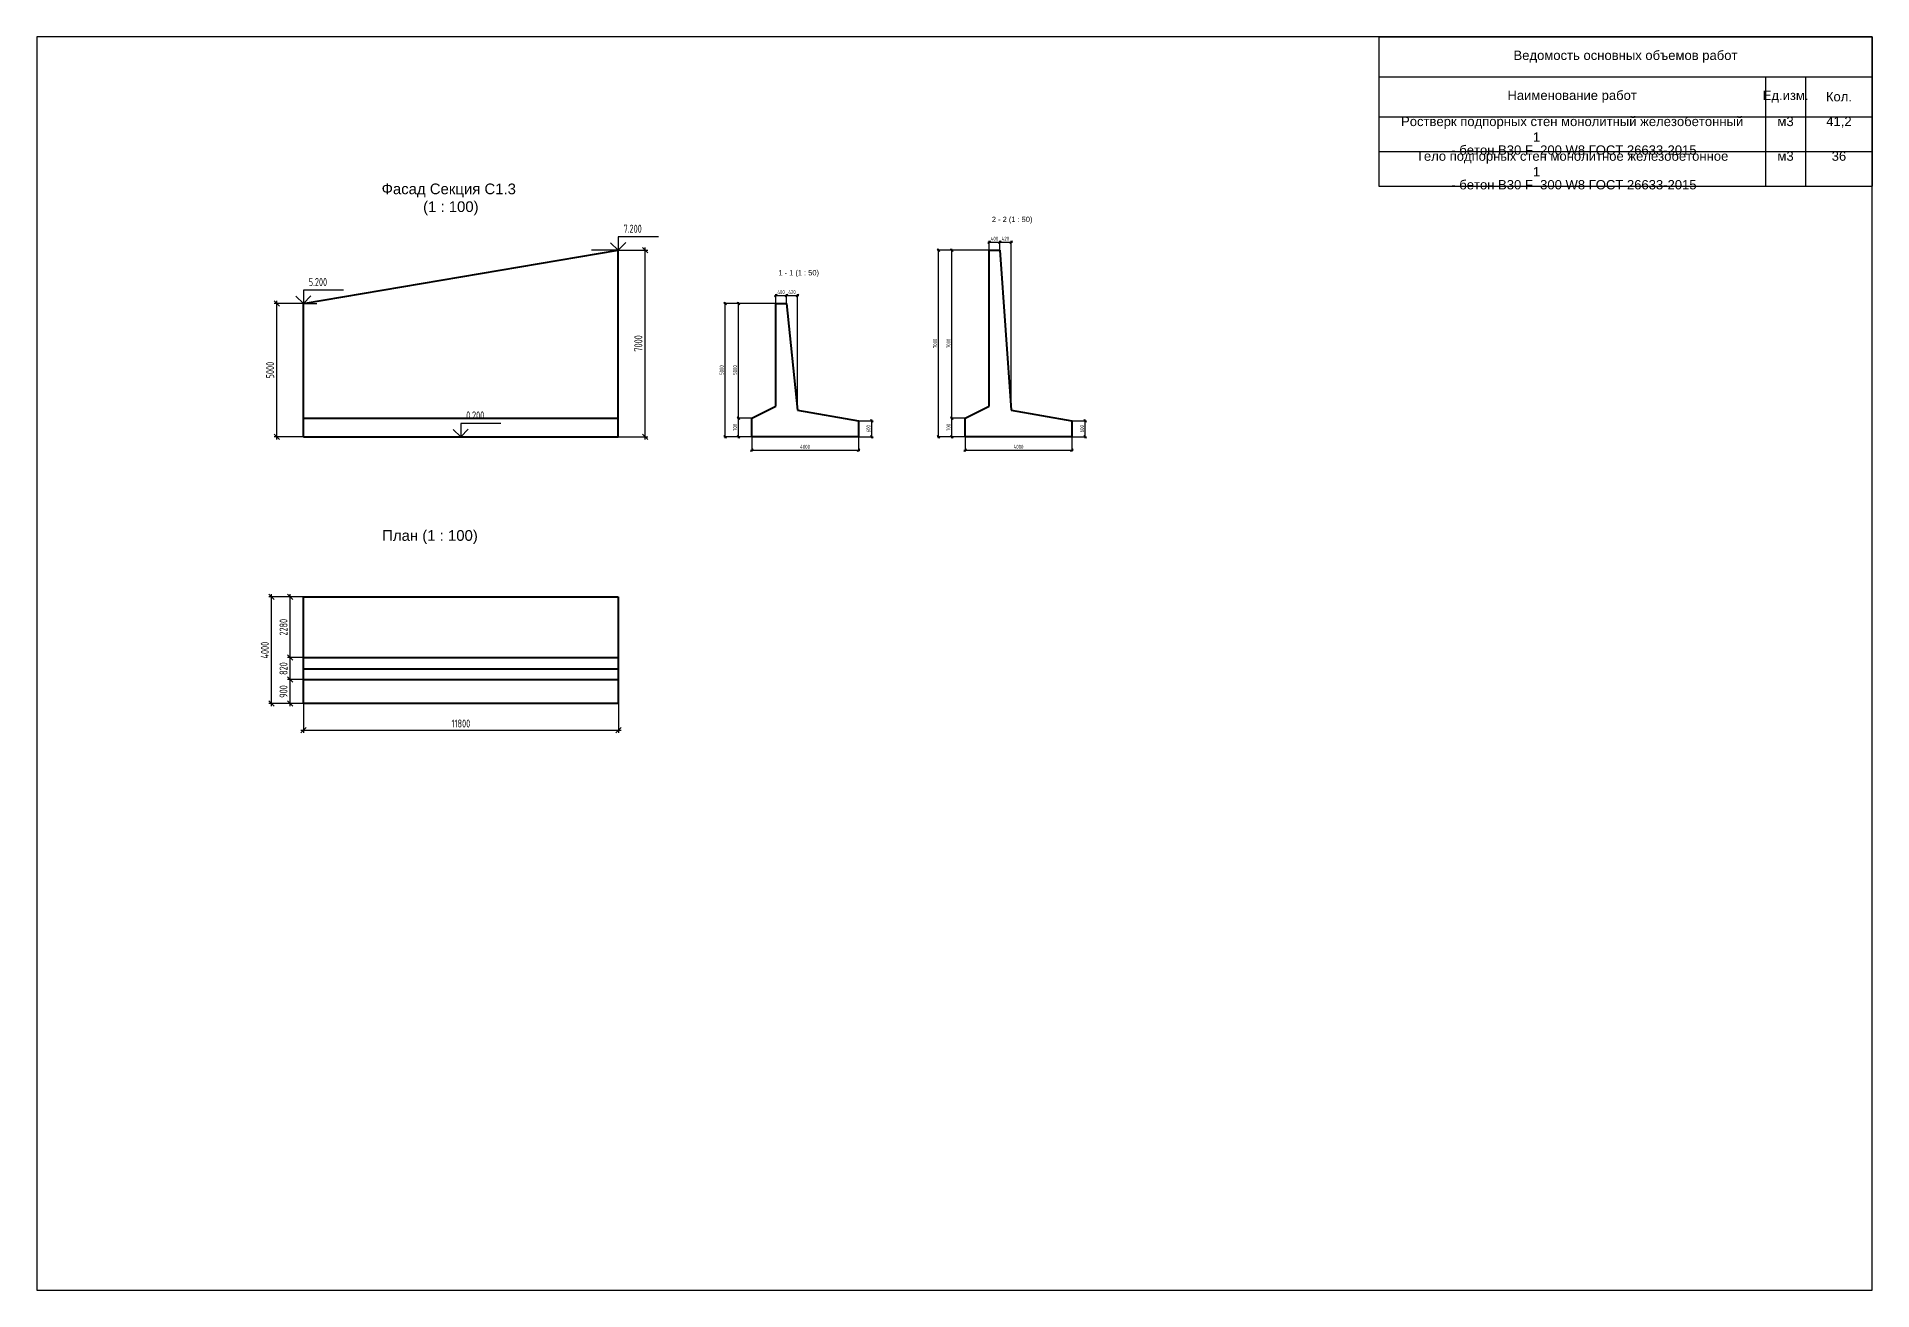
# Model space of a CAD drawing. Header units: millimetres. Extents: x -5073 to 1008956, y -2035460 to 62336.
# Drawn here: x 514698 to 583498, y -31800 to 15200 of the extents above; entities that cross this region are included whole.
import ezdxf
from ezdxf.enums import TextEntityAlignment as Align

# ---------------------------------------------------------------- set-up
doc = ezdxf.new("R2010")
doc.units = ezdxf.units.MM
doc.layers.add('Contur', color=40, linetype='Continuous', lineweight=40)
doc.layers.add('Notes', color=1, linetype='Continuous', plot=False)
for name, color, linetype in [('Size', 142, 'Continuous'), ('T_Border', 9, 'Continuous'), ('Text_B', 11, 'Continuous')]:
    doc.layers.add(name, color=color, linetype=linetype)
doc.styles.add('RS 0.7', font='romans.shx', dxfattribs={"width": 0.7})
doc.styles.add('RS0.7', font='romans.shx', dxfattribs={"width": 0.7})
doc.styles.get("Standard").update_dxf_attribs({"font": 'arial.ttf'})
doc.dimstyles.new('LIN100', dxfattribs={"dimscale": 100, "dimtxt": 3, "dimasz": 2, "dimexe": 1, "dimexo": 0, "dimgap": 1, "dimtad": 1, "dimdec": 1, "dimrnd": 1, "dimzin": 9, "dimdsep": 46, "dimtxsty": 'RS0.7', "dimblk1": 'OBLIQUE', "dimblk2": 'OBLIQUE', "dimsah": 1, "dimcen": 2, "dimdle": 1, "dimclrd": 256, "dimclre": 256, "dimclrt": 7, "dimazin": 2, "dimtfac": 2.5, "dimtdec": 1, "dimtmove": 0, "dimatfit": 3, "dimfxl": 1, "dimtolj": 1, "dimtzin": 12, "dimlwd": -1, "dimlwe": -1, "dimarcsym": 0})
doc.dimstyles.new('LIN50', dxfattribs={"dimscale": 50, "dimtxt": 3, "dimasz": 2, "dimexe": 1, "dimexo": 0, "dimgap": 1, "dimtad": 1, "dimdec": 1, "dimrnd": 1, "dimzin": 9, "dimdsep": 46, "dimtxsty": 'RS0.7', "dimblk1": 'OBLIQUE', "dimblk2": 'OBLIQUE', "dimsah": 1, "dimcen": 2, "dimdle": 1, "dimclrd": 256, "dimclre": 256, "dimclrt": 7, "dimazin": 2, "dimtfac": 2.5, "dimtdec": 1, "dimtmove": 0, "dimatfit": 3, "dimfxl": 1, "dimtolj": 1, "dimtzin": 12, "dimlwd": -1, "dimlwe": -1, "dimarcsym": 0})

# ---------------------------------------------------------------- blocks, each defined once
blk = doc.blocks.new('_Oblique')
at = {"color": 0, "lineweight": -2}
blk.add_line((-0.5, -0.5), (0.5, 0.5), dxfattribs=at)
blk = doc.blocks.new('*D199')
at = {"layer": 'Defpoints', "color": 0, "transparency": 16777216}
for p in [(523698, 5200), (524698, 5200), (524698, 200)]:
    blk.add_point(p, dxfattribs=at)
at = {"layer": 'Size', "transparency": 16777216}
for p, q in [((524698, 5200), (523598, 5200)), ((523698, 100), (523698, 5300)), ((524698, 200), (523598, 200))]:
    blk.add_line(p, q, dxfattribs=at)
at = {"layer": 'Size', "transparency": 16777216, "xscale": 200, "yscale": 200, "zscale": 200}
for p, rotation in [((523698, 5200), 90), ((523698, 200), 270)]:
    blk.add_blockref('_Oblique', p, dxfattribs=dict(at, rotation=rotation))
at = {"layer": 'Size', "color": 7, "transparency": 16777216, "insert": (523448, 2700), "char_height": 300, "attachment_point": 5, "rotation": 90, "style": 'RS0.7'}
blk.add_mtext('\\A1;5000', dxfattribs=at)
blk = doc.blocks.new('*D200')
at = {"layer": 'Defpoints', "color": 0, "transparency": 16777216}
for p in [(536498, 7200), (537498, 7200), (536498, 200)]:
    blk.add_point(p, dxfattribs=at)
at = {"layer": 'Size', "transparency": 16777216}
for p, q in [((536498, 7200), (537598, 7200)), ((537498, 100), (537498, 7300)), ((536498, 200), (537598, 200))]:
    blk.add_line(p, q, dxfattribs=at)
at = {"layer": 'Size', "transparency": 16777216, "xscale": 200, "yscale": 200, "zscale": 200}
for p, rotation in [((537498, 7200), 90), ((537498, 200), 270)]:
    blk.add_blockref('_Oblique', p, dxfattribs=dict(at, rotation=rotation))
at = {"layer": 'Size', "color": 7, "transparency": 16777216, "insert": (537248, 3700), "char_height": 300, "attachment_point": 5, "rotation": 90, "style": 'RS0.7'}
blk.add_mtext('\\A1;7000', dxfattribs=at)
blk = doc.blocks.new('*D201')
at = {"layer": 'Defpoints', "color": 0, "transparency": 16777216}
for p in [(524698, -9800), (536498, -9800), (536498, -10800)]:
    blk.add_point(p, dxfattribs=at)
at = {"layer": 'Size', "transparency": 16777216}
for p, q in [((524698, -9800), (524698, -10900)), ((536498, -9800), (536498, -10900)), ((524598, -10800), (536598, -10800))]:
    blk.add_line(p, q, dxfattribs=at)
at = {"layer": 'Size', "transparency": 16777216, "xscale": 200, "yscale": 200, "zscale": 200, "rotation": 180}
blk.add_blockref('_Oblique', (524698, -10800), dxfattribs=at)
at = {"layer": 'Size', "transparency": 16777216, "xscale": 200, "yscale": 200, "zscale": 200}
blk.add_blockref('_Oblique', (536498, -10800), dxfattribs=at)
at = {"layer": 'Size', "color": 7, "transparency": 16777216, "insert": (530598, -10550), "char_height": 300, "attachment_point": 5, "style": 'RS0.7'}
blk.add_mtext('\\A1;11800', dxfattribs=at)
blk = doc.blocks.new('*D202')
at = {"layer": 'Defpoints', "color": 0, "transparency": 16777216}
for p in [(523498, -5800), (524698, -5800), (524698, -9800)]:
    blk.add_point(p, dxfattribs=at)
at = {"layer": 'Size', "transparency": 16777216}
for p, q in [((524698, -5800), (523398, -5800)), ((523498, -9900), (523498, -5700)), ((524698, -9800), (523398, -9800))]:
    blk.add_line(p, q, dxfattribs=at)
at = {"layer": 'Size', "transparency": 16777216, "xscale": 200, "yscale": 200, "zscale": 200}
for p, rotation in [((523498, -5800), 90), ((523498, -9800), 270)]:
    blk.add_blockref('_Oblique', p, dxfattribs=dict(at, rotation=rotation))
at = {"layer": 'Size', "color": 7, "transparency": 16777216, "insert": (523248, -7800), "char_height": 300, "attachment_point": 5, "rotation": 90, "style": 'RS0.7'}
blk.add_mtext('\\A1;4000', dxfattribs=at)
blk = doc.blocks.new('*D203')
at = {"layer": 'Defpoints', "color": 0, "transparency": 16777216}
for p in [(524198, -8900), (524698, -8900), (524698, -9800)]:
    blk.add_point(p, dxfattribs=at)
at = {"layer": 'Size', "transparency": 16777216}
for p, q in [((524698, -8900), (524098, -8900)), ((524198, -9900), (524198, -8800)), ((524698, -9800), (524098, -9800))]:
    blk.add_line(p, q, dxfattribs=at)
at = {"layer": 'Size', "transparency": 16777216, "xscale": 200, "yscale": 200, "zscale": 200}
for p, rotation in [((524198, -8900), 90), ((524198, -9800), 270)]:
    blk.add_blockref('_Oblique', p, dxfattribs=dict(at, rotation=rotation))
at = {"layer": 'Size', "color": 7, "transparency": 16777216, "insert": (523948, -9350), "char_height": 300, "attachment_point": 5, "rotation": 90, "style": 'RS0.7'}
blk.add_mtext('\\A1;900', dxfattribs=at)
blk = doc.blocks.new('*D204')
at = {"layer": 'Defpoints', "color": 0, "transparency": 16777216}
for p in [(524198, -8080), (524698, -8080), (524698, -8900)]:
    blk.add_point(p, dxfattribs=at)
at = {"layer": 'Size', "transparency": 16777216}
for p, q in [((524698, -8080), (524098, -8080)), ((524198, -9000), (524198, -7980)), ((524698, -8900), (524098, -8900))]:
    blk.add_line(p, q, dxfattribs=at)
at = {"layer": 'Size', "transparency": 16777216, "xscale": 200, "yscale": 200, "zscale": 200}
for p, rotation in [((524198, -8080), 90), ((524198, -8900), 270)]:
    blk.add_blockref('_Oblique', p, dxfattribs=dict(at, rotation=rotation))
at = {"layer": 'Size', "color": 7, "transparency": 16777216, "insert": (523948, -8490), "char_height": 300, "attachment_point": 5, "rotation": 90, "style": 'RS0.7'}
blk.add_mtext('\\A1;820', dxfattribs=at)
blk = doc.blocks.new('*D205')
at = {"layer": 'Defpoints', "color": 0, "transparency": 16777216}
for p in [(524198, -5800), (524698, -5800), (524698, -8080)]:
    blk.add_point(p, dxfattribs=at)
at = {"layer": 'Size', "transparency": 16777216}
for p, q in [((524698, -5800), (524098, -5800)), ((524198, -8180), (524198, -5700)), ((524698, -8080), (524098, -8080))]:
    blk.add_line(p, q, dxfattribs=at)
at = {"layer": 'Size', "transparency": 16777216, "xscale": 200, "yscale": 200, "zscale": 200}
for p, rotation in [((524198, -5800), 90), ((524198, -8080), 270)]:
    blk.add_blockref('_Oblique', p, dxfattribs=dict(at, rotation=rotation))
at = {"layer": 'Size', "color": 7, "transparency": 16777216, "insert": (523948, -6940), "char_height": 300, "attachment_point": 5, "rotation": 90, "style": 'RS0.7'}
blk.add_mtext('\\A1;2280', dxfattribs=at)
blk = doc.blocks.new('*D206')
at = {"layer": 'Defpoints', "color": 0, "transparency": 16777216}
for p in [(540998, 5200), (542398, 5200), (541498, 200)]:
    blk.add_point(p, dxfattribs=at)
at = {"layer": 'Size', "transparency": 16777216}
for p, q in [((542398, 5200), (540948, 5200)), ((540998, 150), (540998, 5250)), ((541498, 200), (540948, 200))]:
    blk.add_line(p, q, dxfattribs=at)
at = {"layer": 'Size', "transparency": 16777216, "xscale": 100, "yscale": 100, "zscale": 100}
for p, rotation in [((540998, 5200), 90), ((540998, 200), 270)]:
    blk.add_blockref('_Oblique', p, dxfattribs=dict(at, rotation=rotation))
at = {"layer": 'Size', "color": 7, "transparency": 16777216, "insert": (540873, 2700), "char_height": 150, "attachment_point": 5, "rotation": 90, "style": 'RS0.7'}
blk.add_mtext('\\A1;5000', dxfattribs=at)
blk = doc.blocks.new('*D207')
at = {"layer": 'Defpoints', "color": 0, "transparency": 16777216}
for p in [(541498, 200), (545498, 200), (545498, -300)]:
    blk.add_point(p, dxfattribs=at)
at = {"layer": 'Size', "transparency": 16777216}
for p, q in [((541498, 200), (541498, -350)), ((545498, 200), (545498, -350)), ((541448, -300), (545548, -300))]:
    blk.add_line(p, q, dxfattribs=at)
at = {"layer": 'Size', "transparency": 16777216, "xscale": 100, "yscale": 100, "zscale": 100, "rotation": 180}
blk.add_blockref('_Oblique', (541498, -300), dxfattribs=at)
at = {"layer": 'Size', "transparency": 16777216, "xscale": 100, "yscale": 100, "zscale": 100}
blk.add_blockref('_Oblique', (545498, -300), dxfattribs=at)
at = {"layer": 'Size', "color": 7, "transparency": 16777216, "insert": (543498, -175), "char_height": 150, "attachment_point": 5, "style": 'RS0.7'}
blk.add_mtext('\\A1;4000', dxfattribs=at)
blk = doc.blocks.new('*D208')
at = {"layer": 'Defpoints', "color": 0, "transparency": 16777216}
for p in [(548998, 7200), (550398, 7200), (549498, 200)]:
    blk.add_point(p, dxfattribs=at)
at = {"layer": 'Size', "transparency": 16777216}
for p, q in [((550398, 7200), (548948, 7200)), ((548998, 150), (548998, 7250)), ((549498, 200), (548948, 200))]:
    blk.add_line(p, q, dxfattribs=at)
at = {"layer": 'Size', "transparency": 16777216, "xscale": 100, "yscale": 100, "zscale": 100}
for p, rotation in [((548998, 7200), 90), ((548998, 200), 270)]:
    blk.add_blockref('_Oblique', p, dxfattribs=dict(at, rotation=rotation))
at = {"layer": 'Size', "color": 7, "transparency": 16777216, "insert": (548873, 3700), "char_height": 150, "attachment_point": 5, "rotation": 90, "style": 'RS0.7'}
blk.add_mtext('\\A1;7000', dxfattribs=at)
blk = doc.blocks.new('*D209')
at = {"layer": 'Defpoints', "color": 0, "transparency": 16777216}
for p in [(540498, 5200), (542398, 5200), (541498, 200)]:
    blk.add_point(p, dxfattribs=at)
at = {"layer": 'Size', "transparency": 16777216}
for p, q in [((542398, 5200), (540448, 5200)), ((540498, 150), (540498, 5250)), ((541498, 200), (540448, 200))]:
    blk.add_line(p, q, dxfattribs=at)
at = {"layer": 'Size', "transparency": 16777216, "xscale": 100, "yscale": 100, "zscale": 100}
for p, rotation in [((540498, 5200), 90), ((540498, 200), 270)]:
    blk.add_blockref('_Oblique', p, dxfattribs=dict(at, rotation=rotation))
at = {"layer": 'Size', "color": 7, "transparency": 16777216, "insert": (540373, 2700), "char_height": 150, "attachment_point": 5, "rotation": 90, "style": 'RS0.7'}
blk.add_mtext('\\A1;5000', dxfattribs=at)
blk = doc.blocks.new('*D210')
at = {"layer": 'Defpoints', "color": 0, "transparency": 16777216}
for p in [(540998, 900), (541498, 900), (541498, 200)]:
    blk.add_point(p, dxfattribs=at)
at = {"layer": 'Size', "transparency": 16777216}
for p, q in [((541498, 900), (540948, 900)), ((540998, 150), (540998, 950)), ((541498, 200), (540948, 200))]:
    blk.add_line(p, q, dxfattribs=at)
at = {"layer": 'Size', "transparency": 16777216, "xscale": 100, "yscale": 100, "zscale": 100}
for p, rotation in [((540998, 900), 90), ((540998, 200), 270)]:
    blk.add_blockref('_Oblique', p, dxfattribs=dict(at, rotation=rotation))
at = {"layer": 'Size', "color": 7, "transparency": 16777216, "insert": (540873, 550), "char_height": 150, "attachment_point": 5, "rotation": 90, "style": 'RS0.7'}
blk.add_mtext('\\A1;700', dxfattribs=at)
blk = doc.blocks.new('*D211')
at = {"layer": 'Defpoints', "color": 0, "transparency": 16777216}
for p in [(542398, 5200), (542798, 5500), (542798, 5200)]:
    blk.add_point(p, dxfattribs=at)
at = {"layer": 'Size', "transparency": 16777216}
for p, q in [((542398, 5200), (542398, 5550)), ((542798, 5200), (542798, 5550)), ((542348, 5500), (542848, 5500))]:
    blk.add_line(p, q, dxfattribs=at)
at = {"layer": 'Size', "transparency": 16777216, "xscale": 100, "yscale": 100, "zscale": 100, "rotation": 180}
blk.add_blockref('_Oblique', (542398, 5500), dxfattribs=at)
at = {"layer": 'Size', "transparency": 16777216, "xscale": 100, "yscale": 100, "zscale": 100}
blk.add_blockref('_Oblique', (542798, 5500), dxfattribs=at)
at = {"layer": 'Size', "color": 7, "transparency": 16777216, "insert": (542598, 5625), "char_height": 150, "attachment_point": 5, "style": 'RS0.7'}
blk.add_mtext('\\A1;400', dxfattribs=at)
blk = doc.blocks.new('*D212')
at = {"layer": 'Defpoints', "color": 0, "transparency": 16777216}
for p in [(542798, 5200), (543218, 5500), (543218, 1200)]:
    blk.add_point(p, dxfattribs=at)
at = {"layer": 'Size', "transparency": 16777216}
for p, q in [((542798, 5200), (542798, 5550)), ((543218, 1200), (543218, 5550)), ((542748, 5500), (543268, 5500))]:
    blk.add_line(p, q, dxfattribs=at)
at = {"layer": 'Size', "transparency": 16777216, "xscale": 100, "yscale": 100, "zscale": 100, "rotation": 180}
blk.add_blockref('_Oblique', (542798, 5500), dxfattribs=at)
at = {"layer": 'Size', "transparency": 16777216, "xscale": 100, "yscale": 100, "zscale": 100}
blk.add_blockref('_Oblique', (543218, 5500), dxfattribs=at)
at = {"layer": 'Size', "color": 7, "transparency": 16777216, "insert": (543008, 5625), "char_height": 150, "attachment_point": 5, "style": 'RS0.7'}
blk.add_mtext('\\A1;420', dxfattribs=at)
blk = doc.blocks.new('*D213')
at = {"layer": 'Defpoints', "color": 0, "transparency": 16777216}
for p in [(545498, 800), (545998, 800), (545498, 200)]:
    blk.add_point(p, dxfattribs=at)
at = {"layer": 'Size', "transparency": 16777216}
for p, q in [((545498, 800), (546048, 800)), ((545998, 150), (545998, 850)), ((545498, 200), (546048, 200))]:
    blk.add_line(p, q, dxfattribs=at)
at = {"layer": 'Size', "transparency": 16777216, "xscale": 100, "yscale": 100, "zscale": 100}
for p, rotation in [((545998, 800), 90), ((545998, 200), 270)]:
    blk.add_blockref('_Oblique', p, dxfattribs=dict(at, rotation=rotation))
at = {"layer": 'Size', "color": 7, "transparency": 16777216, "insert": (545873, 500), "char_height": 150, "attachment_point": 5, "rotation": 90, "style": 'RS0.7'}
blk.add_mtext('\\A1;600', dxfattribs=at)
blk = doc.blocks.new('*D214')
at = {"layer": 'Defpoints', "color": 0, "transparency": 16777216}
for p in [(548498, 7200), (550398, 7200), (549498, 200)]:
    blk.add_point(p, dxfattribs=at)
at = {"layer": 'Size', "transparency": 16777216}
for p, q in [((550398, 7200), (548448, 7200)), ((548498, 150), (548498, 7250)), ((549498, 200), (548448, 200))]:
    blk.add_line(p, q, dxfattribs=at)
at = {"layer": 'Size', "transparency": 16777216, "xscale": 100, "yscale": 100, "zscale": 100}
for p, rotation in [((548498, 7200), 90), ((548498, 200), 270)]:
    blk.add_blockref('_Oblique', p, dxfattribs=dict(at, rotation=rotation))
at = {"layer": 'Size', "color": 7, "transparency": 16777216, "insert": (548373, 3700), "char_height": 150, "attachment_point": 5, "rotation": 90, "style": 'RS0.7'}
blk.add_mtext('\\A1;7000', dxfattribs=at)
blk = doc.blocks.new('*D215')
at = {"layer": 'Defpoints', "color": 0, "transparency": 16777216}
for p in [(548998, 900), (549498, 900), (549498, 200)]:
    blk.add_point(p, dxfattribs=at)
at = {"layer": 'Size', "transparency": 16777216}
for p, q in [((549498, 900), (548948, 900)), ((548998, 150), (548998, 950)), ((549498, 200), (548948, 200))]:
    blk.add_line(p, q, dxfattribs=at)
at = {"layer": 'Size', "transparency": 16777216, "xscale": 100, "yscale": 100, "zscale": 100}
for p, rotation in [((548998, 900), 90), ((548998, 200), 270)]:
    blk.add_blockref('_Oblique', p, dxfattribs=dict(at, rotation=rotation))
at = {"layer": 'Size', "color": 7, "transparency": 16777216, "insert": (548873, 550), "char_height": 150, "attachment_point": 5, "rotation": 90, "style": 'RS0.7'}
blk.add_mtext('\\A1;700', dxfattribs=at)
blk = doc.blocks.new('*D216')
at = {"layer": 'Defpoints', "color": 0, "transparency": 16777216}
for p in [(549498, 200), (553498, 200), (553498, -300)]:
    blk.add_point(p, dxfattribs=at)
at = {"layer": 'Size', "transparency": 16777216}
for p, q in [((549498, 200), (549498, -350)), ((553498, 200), (553498, -350)), ((549448, -300), (553548, -300))]:
    blk.add_line(p, q, dxfattribs=at)
at = {"layer": 'Size', "transparency": 16777216, "xscale": 100, "yscale": 100, "zscale": 100, "rotation": 180}
blk.add_blockref('_Oblique', (549498, -300), dxfattribs=at)
at = {"layer": 'Size', "transparency": 16777216, "xscale": 100, "yscale": 100, "zscale": 100}
blk.add_blockref('_Oblique', (553498, -300), dxfattribs=at)
at = {"layer": 'Size', "color": 7, "transparency": 16777216, "insert": (551498, -175), "char_height": 150, "attachment_point": 5, "style": 'RS0.7'}
blk.add_mtext('\\A1;4000', dxfattribs=at)
blk = doc.blocks.new('*D217')
at = {"layer": 'Defpoints', "color": 0, "transparency": 16777216}
for p in [(550398, 7200), (550798, 7500), (550798, 7200)]:
    blk.add_point(p, dxfattribs=at)
at = {"layer": 'Size', "transparency": 16777216}
for p, q in [((550348, 7500), (550848, 7500)), ((550398, 7200), (550398, 7550)), ((550798, 7200), (550798, 7550))]:
    blk.add_line(p, q, dxfattribs=at)
at = {"layer": 'Size', "transparency": 16777216, "xscale": 100, "yscale": 100, "zscale": 100, "rotation": 180}
blk.add_blockref('_Oblique', (550398, 7500), dxfattribs=at)
at = {"layer": 'Size', "transparency": 16777216, "xscale": 100, "yscale": 100, "zscale": 100}
blk.add_blockref('_Oblique', (550798, 7500), dxfattribs=at)
at = {"layer": 'Size', "color": 7, "transparency": 16777216, "insert": (550598, 7625), "char_height": 150, "attachment_point": 5, "style": 'RS0.7'}
blk.add_mtext('\\A1;400', dxfattribs=at)
blk = doc.blocks.new('*D218')
at = {"layer": 'Defpoints', "color": 0, "transparency": 16777216}
for p in [(550798, 7200), (551218, 7500), (551218, 1200)]:
    blk.add_point(p, dxfattribs=at)
at = {"layer": 'Size', "transparency": 16777216}
for p, q in [((550748, 7500), (551268, 7500)), ((550798, 7200), (550798, 7550)), ((551218, 1200), (551218, 7550))]:
    blk.add_line(p, q, dxfattribs=at)
at = {"layer": 'Size', "transparency": 16777216, "xscale": 100, "yscale": 100, "zscale": 100, "rotation": 180}
blk.add_blockref('_Oblique', (550798, 7500), dxfattribs=at)
at = {"layer": 'Size', "transparency": 16777216, "xscale": 100, "yscale": 100, "zscale": 100}
blk.add_blockref('_Oblique', (551218, 7500), dxfattribs=at)
at = {"layer": 'Size', "color": 7, "transparency": 16777216, "insert": (551008, 7625), "char_height": 150, "attachment_point": 5, "style": 'RS0.7'}
blk.add_mtext('\\A1;420', dxfattribs=at)
blk = doc.blocks.new('*D219')
at = {"layer": 'Defpoints', "color": 0, "transparency": 16777216}
for p in [(553498, 800), (553998, 800), (553498, 200)]:
    blk.add_point(p, dxfattribs=at)
at = {"layer": 'Size', "transparency": 16777216}
for p, q in [((553498, 800), (554048, 800)), ((553998, 150), (553998, 850)), ((553498, 200), (554048, 200))]:
    blk.add_line(p, q, dxfattribs=at)
at = {"layer": 'Size', "transparency": 16777216, "xscale": 100, "yscale": 100, "zscale": 100}
for p, rotation in [((553998, 800), 90), ((553998, 200), 270)]:
    blk.add_blockref('_Oblique', p, dxfattribs=dict(at, rotation=rotation))
at = {"layer": 'Size', "color": 7, "transparency": 16777216, "insert": (553873, 500), "char_height": 150, "attachment_point": 5, "rotation": 90, "style": 'RS0.7'}
blk.add_mtext('\\A1;600', dxfattribs=at)
blk = doc.blocks.new('Otmetka')
at = {"lineweight": 25}
for p, q in [((0, 0), (-10, 0)), ((0, 5), (0, 0)), ((15, 5), (0, 5)), ((0, 0), (5, 0))]:
    blk.add_line(p, q, dxfattribs=at)
blk.add_lwpolyline([(-2.89, 2.77), (0, 0), (2.77, 2.89)], dxfattribs=at)
at = {"color": 7, "style": 'RS 0.7', "width": 0.7}
blk.add_attdef('+ОТМЕТКА', (1.97, 6.51), '', height=3, dxfattribs=at)
at = {"color": 7, "style": 'RS 0.7', "width": 0.7, "flags": 8}
blk.add_attdef('ПРИМЕЧАНИЕ', text='', height=3, dxfattribs=at).set_placement((1.97, 4.33), align=Align.TOP_LEFT)
blk = doc.blocks.new('*T220')
at = {"layer": 'T_Border', "color": 0, "linetype": 'ByBlock', "lineweight": -2, "transparency": 16777216}
for p, q in [((0, 0), (18500, 0)), ((0, 0), (0, -5600)), ((18500, 0), (18500, -5600)), ((0, -1500), (18500, -1500)), ((14500, -1500), (14500, -5600)), ((16000, -1500), (16000, -5600)), ((0, -3000), (18500, -3000)), ((0, -4300), (18500, -4300)), ((0, -5600), (18500, -5600))]:
    blk.add_line(p, q, dxfattribs=at)
at = {"layer": 'T_Border', "color": 0, "transparency": 16777216, "char_height": 350}
for s, insert, width, attachment_point in [('Ведомость основных объемов работ', (9250, -750), 18497, 5), ('Наименование работ', (7250, -2250), 14497, 5), ('Ед.изм.', (15250, -2250), 1497, 5), ('Кол.', (17250, -2250), 2497, 5), ('Ростверк подпорных стен монолитный железобетонный ^J - бетон В30 F{\\S1^ ;}200 W8 ГОСТ 26633-2015', (7250, -3001.5), 14497, 2), ('м3', (15250, -3001.5), 1497, 2), ('41,2', (17250, -3001.5), 2497, 2), ('Тело подпорных стен монолитное железобетонное ^J - бетон В30 F{\\S1^ ;}300 W8 ГОСТ 26633-2015', (7250, -4301.5), 14497, 2), ('м3', (15250, -4301.5), 1497, 2), ('36', (17250, -4301.5), 2497, 2)]:
    blk.add_mtext(s, dxfattribs=dict(at, insert=insert, width=width, attachment_point=attachment_point))

msp = doc.modelspace()

# ---------------------------------------------------------------- linework, layer by layer
at = {"layer": 'Contur'}
for p, q in [((524697.84, 5200), (536497.84, 7200)), ((536497.84, 200), (536497.84, 7200)), ((550397.84, 1345), (550397.84, 7200)), ((550397.84, 7200), (550797.84, 7200)), ((550797.84, 7200), (551217.84, 1200)), ((524697.84, 200), (524697.84, 5200)), ((542397.84, 1345), (542397.84, 5200)), ((542397.84, 5200), (542797.84, 5200)), ((542797.84, 5200), (543217.84, 1200)), ((524697.84, 900), (536497.84, 900)), ((541497.84, 900), (542397.84, 1345)), ((541497.84, 200), (541497.84, 900)), ((543217.84, 1200), (545497.84, 800)), ((545497.84, 800), (545497.84, 200)), ((549497.84, 900), (550397.84, 1345)), ((549497.84, 200), (549497.84, 900)), ((551217.84, 1200), (553497.84, 800)), ((553497.84, 800), (553497.84, 200)), ((524697.84, 200), (536497.84, 200)), ((545497.84, 200), (541497.84, 200)), ((553497.84, 200), (549497.84, 200)), ((524697.84, -9800), (524697.84, -5800)), ((524697.84, -5800), (536497.84, -5800)), ((536497.84, -5800), (536497.84, -9800)), ((524697.84, -8080), (536497.84, -8080)), ((524697.84, -8500), (536497.84, -8500)), ((524697.84, -8900), (536497.84, -8900)), ((536497.84, -9800), (524697.84, -9800))]:
    msp.add_line(p, q, dxfattribs=at)
at = {"layer": 'Notes'}
for p, q in [((583497.84, 15200), (514697.84, 15200)), ((514697.84, 15200), (514697.84, -31800)), ((583497.84, -31800), (583497.84, 15200)), ((514697.84, -31800), (583497.84, -31800))]:
    msp.add_line(p, q, dxfattribs=at)

# ---------------------------------------------------------------- block references
msp.add_blockref('*T220', (564997.84, 15200))
at = {"layer": 'Size', "xscale": 100, "yscale": 100, "zscale": 100}
for p, values in [((536497.84, 7200), {'+ОТМЕТКА': '7.200'}), ((524697.84, 5200), {'+ОТМЕТКА': '5.200'}), ((530597.84, 200), {'+ОТМЕТКА': '0.200'})]:
    msp.add_blockref('Otmetka', p, dxfattribs=at).add_auto_attribs(values)

# ---------------------------------------------------------------- texts
at = {"layer": 'Text_B'}
for s, insert, char_height, attachment_point in [('Фасад Секция С1.3^J (1 : 100)', (530142.11, 9101.05), 400, 5), ('2 - 2 (1 : 50)', (550497.84, 8450), 200, 1), ('1 - 1 (1 : 50)', (542497.84, 6450), 200, 1), ('План (1 : 100)', (527647.84, -3300), 400, 1)]:
    msp.add_mtext(s, dxfattribs=dict(at, insert=insert, char_height=char_height, attachment_point=attachment_point))

# ---------------------------------------------------------------- dimensions: what is measured, and where the dimension line sits
at = {"layer": 'Size'}
for base, p1, p2, angle, dimstyle, picture, middle in [((550797.84, 7500), (550397.84, 7200), (550797.84, 7200), 180, 'LIN50', '*D217', (550597.84, 7625)), ((551217.84, 7500), (550797.84, 7200), (551217.84, 1200), 180, 'LIN50', '*D218', (551007.84, 7625)), ((537497.84, 7200), (536497.84, 200), (536497.84, 7200), 270, 'LIN100', '*D200', (537247.84, 3700)), ((548497.84, 7200), (549497.84, 200), (550397.84, 7200), 90, 'LIN50', '*D214', (548372.84, 3700)), ((548997.84, 7200), (549497.84, 200), (550397.84, 7200), 90, 'LIN50', '*D208', (548872.84, 3700)), ((542797.84, 5500), (542397.84, 5200), (542797.84, 5200), 180, 'LIN50', '*D211', (542597.84, 5625)), ((543217.84, 5500), (542797.84, 5200), (543217.84, 1200), 180, 'LIN50', '*D212', (543007.84, 5625)), ((523697.84, 5200), (524697.84, 200), (524697.84, 5200), 90, 'LIN100', '*D199', (523447.84, 2700)), ((540497.84, 5200), (541497.84, 200), (542397.84, 5200), 90, 'LIN50', '*D209', (540372.84, 2700)), ((540997.84, 5200), (541497.84, 200), (542397.84, 5200), 90, 'LIN50', '*D206', (540872.84, 2700)), ((540997.84, 900), (541497.84, 200), (541497.84, 900), 90, 'LIN50', '*D210', (540872.84, 550)), ((545997.84, 800), (545497.84, 200), (545497.84, 800), 270, 'LIN50', '*D213', (545872.84, 500)), ((548997.84, 900), (549497.84, 200), (549497.84, 900), 90, 'LIN50', '*D215', (548872.84, 550)), ((553997.84, 800), (553497.84, 200), (553497.84, 800), 270, 'LIN50', '*D219', (553872.84, 500)), ((523497.84, -5800), (524697.84, -9800), (524697.84, -5800), 90, 'LIN100', '*D202', (523247.84, -7800)), ((524197.84, -5800), (524697.84, -8080), (524697.84, -5800), 90, 'LIN100', '*D205', (523947.84, -6940)), ((524197.84, -8080), (524697.84, -8900), (524697.84, -8080), 90, 'LIN100', '*D204', (523947.84, -8490)), ((524197.84, -8900), (524697.84, -9800), (524697.84, -8900), 90, 'LIN100', '*D203', (523947.84, -9350))]:
    dim = msp.add_linear_dim(base=base, p1=p1, p2=p2, angle=angle, dimstyle=dimstyle, dxfattribs=at)
    dim.commit()
    dim.dimension.update_dxf_attribs({"geometry": picture, "text_midpoint": middle})
for base, p1, p2, dimstyle, picture, middle in [((545497.84, -300), (541497.84, 200), (545497.84, 200), 'LIN50', '*D207', (543497.84, -175)), ((553497.84, -300), (549497.84, 200), (553497.84, 200), 'LIN50', '*D216', (551497.84, -175)), ((536497.84, -10800), (524697.84, -9800), (536497.84, -9800), 'LIN100', '*D201', (530597.84, -10550))]:
    dim = msp.add_linear_dim(base=base, p1=p1, p2=p2, dimstyle=dimstyle, dxfattribs=at)
    dim.commit()
    dim.dimension.update_dxf_attribs({"geometry": picture, "text_midpoint": middle})

doc.saveas('drawing.dxf')
